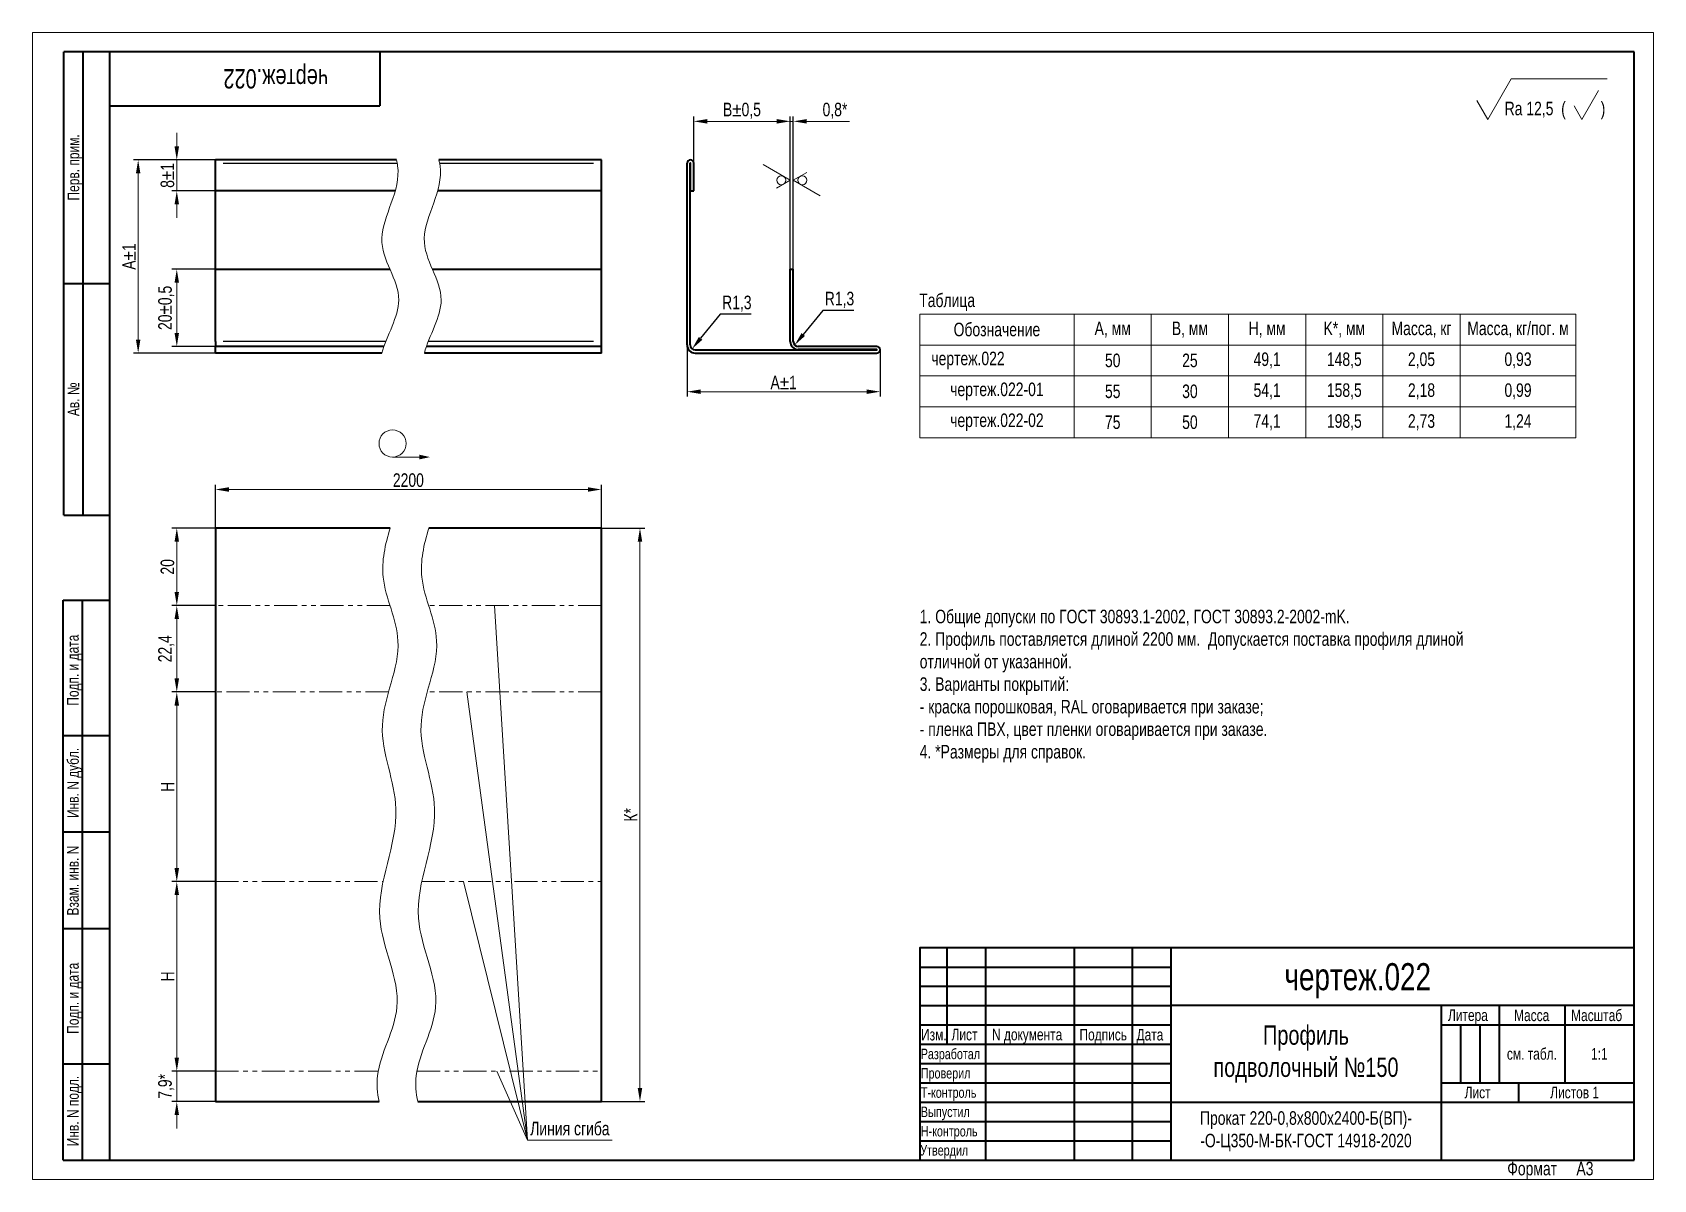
# Model space of a CAD drawing. Header units: millimetres. Extents: x 5339 to 5759, y 2708 to 3005.
import ezdxf

# ---------------------------------------------------------------- set-up
doc = ezdxf.new("R2010")
doc.units = ezdxf.units.MM
doc.linetypes.add('LT_07', pattern=[20, 10, -2, 2, -2, 2, -2])
for name, color, linetype, lineweight in [('Layer_02', 5, 'Continuous', 13), ('Layer_03', 1, 'Continuous', 15), ('Layer_05', 5, 'Continuous', 13), ('Layer_06', 7, 'Continuous', 35), ('Layer_07', 6, 'Continuous', 13), ('Layer_08', 7, 'Continuous', 40)]:
    doc.layers.add(name, color=color, linetype=linetype, lineweight=lineweight)
doc.styles.add('Style_02', font='ARIALNI_0.TTF', dxfattribs={"width": 0.9, "height": 3.5})
doc.dimstyles.new('DimStyle_03', dxfattribs={"dimtxt": 3.5, "dimasz": 2.5, "dimexe": 1.25, "dimexo": 0.625, "dimtad": 1, "dimtxsty": 'Style_02', "dimcen": 2.5, "dimazin": 3, "dimtfac": 1, "dimtmove": 0, "dimatfit": 3})
doc.dimstyles.new('DimStyle_04', dxfattribs={"dimtxt": 3.5, "dimasz": 2.5, "dimexe": 1.25, "dimexo": 0, "dimtad": 1, "dimlfac": 2, "dimtxsty": 'Style_02', "dimcen": 2.5, "dimazin": 3, "dimtfac": 1, "dimtmove": 0, "dimatfit": 3})

# ---------------------------------------------------------------- blocks, each defined once
blk = doc.blocks.new('*D51')
at = {"layer": 'Layer_03', "color": 0, "lineweight": -2, "ltscale": 0.04, "transparency": 16777216}
for p, q in [((5386.86, 2876.71), (5386.86, 2887.96)), ((5486.86, 2876.71), (5486.86, 2887.96))]:
    blk.add_line(p, q, dxfattribs=at)
at = {"layer": 'Layer_03', "color": 0, "ltscale": 0.04, "transparency": 16777216}
blk.add_line((5390.36, 2886.71), (5483.36, 2886.71), dxfattribs=at)
for points in [[(5390.36, 2887.29), (5390.36, 2886.12), (5386.86, 2886.71)], [(5483.36, 2887.29), (5483.36, 2886.12), (5486.86, 2886.71)]]:
    blk.add_solid(points, dxfattribs=at)
at = {"layer": 'Layer_03', "color": 0, "ltscale": 0.04, "transparency": 16777216, "insert": (5436.86, 2889.12), "char_height": 3.5, "attachment_point": 5, "style": 'Style_02'}
blk.add_mtext('2200', dxfattribs=at)
blk = doc.blocks.new('*D52')
at = {"layer": 'Layer_03', "color": 0, "lineweight": -2, "ltscale": 0.04, "transparency": 16777216}
for p, q in [((5486.86, 2876.71), (5498.11, 2876.71)), ((5486.86, 2728.24), (5498.11, 2728.24))]:
    blk.add_line(p, q, dxfattribs=at)
at = {"layer": 'Layer_03', "color": 0, "ltscale": 0.04, "transparency": 16777216}
blk.add_line((5496.86, 2873.21), (5496.86, 2731.74), dxfattribs=at)
for points in [[(5496.28, 2873.21), (5497.44, 2873.21), (5496.86, 2876.71)], [(5496.28, 2731.74), (5497.44, 2731.74), (5496.86, 2728.24)]]:
    blk.add_solid(points, dxfattribs=at)
at = {"layer": 'Layer_03', "color": 0, "ltscale": 0.04, "transparency": 16777216, "insert": (5494.47, 2802.47), "char_height": 3.5, "attachment_point": 5, "rotation": 90, "style": 'Style_02'}
blk.add_mtext('К*', dxfattribs=at)
blk = doc.blocks.new('*D53')
at = {"layer": 'Layer_03', "color": 0, "lineweight": -2, "ltscale": 0.04, "transparency": 16777216}
for p, q in [((5386.86, 2876.71), (5375.61, 2876.71)), ((5386.86, 2856.67), (5375.61, 2856.67))]:
    blk.add_line(p, q, dxfattribs=at)
at = {"layer": 'Layer_03', "color": 0, "ltscale": 0.04, "transparency": 16777216}
blk.add_line((5376.86, 2873.21), (5376.86, 2860.17), dxfattribs=at)
for points in [[(5376.28, 2873.21), (5377.44, 2873.21), (5376.86, 2876.71)], [(5376.28, 2860.17), (5377.44, 2860.17), (5376.86, 2856.67)]]:
    blk.add_solid(points, dxfattribs=at)
at = {"layer": 'Layer_03', "color": 0, "ltscale": 0.04, "transparency": 16777216, "insert": (5374.45, 2866.69), "char_height": 3.5, "attachment_point": 5, "rotation": 90, "style": 'Style_02'}
blk.add_mtext('20', dxfattribs=at)
blk = doc.blocks.new('*D54')
at = {"layer": 'Layer_03', "color": 0, "lineweight": -2, "ltscale": 0.04, "transparency": 16777216}
for p, q in [((5386.86, 2856.67), (5375.61, 2856.67)), ((5386.86, 2834.28), (5375.61, 2834.28))]:
    blk.add_line(p, q, dxfattribs=at)
at = {"layer": 'Layer_03', "color": 0, "ltscale": 0.04, "transparency": 16777216}
blk.add_line((5376.86, 2853.17), (5376.86, 2837.78), dxfattribs=at)
for points in [[(5376.28, 2853.17), (5377.44, 2853.17), (5376.86, 2856.67)], [(5376.28, 2837.78), (5377.44, 2837.78), (5376.86, 2834.28)]]:
    blk.add_solid(points, dxfattribs=at)
at = {"layer": 'Layer_03', "color": 0, "ltscale": 0.04, "transparency": 16777216, "insert": (5374.13, 2845.48), "char_height": 3.5, "attachment_point": 5, "rotation": 90, "style": 'Style_02'}
blk.add_mtext('22,4', dxfattribs=at)
blk = doc.blocks.new('*D55')
at = {"layer": 'Layer_03', "color": 0, "lineweight": -2, "ltscale": 0.04, "transparency": 16777216}
for p, q in [((5386.86, 2834.28), (5375.61, 2834.28)), ((5386.86, 2785.19), (5375.61, 2785.19))]:
    blk.add_line(p, q, dxfattribs=at)
at = {"layer": 'Layer_03', "color": 0, "ltscale": 0.04, "transparency": 16777216}
blk.add_line((5376.86, 2830.78), (5376.86, 2788.69), dxfattribs=at)
for points in [[(5376.28, 2830.78), (5377.44, 2830.78), (5376.86, 2834.28)], [(5376.28, 2788.69), (5377.44, 2788.69), (5376.86, 2785.19)]]:
    blk.add_solid(points, dxfattribs=at)
at = {"layer": 'Layer_03', "color": 0, "ltscale": 0.04, "transparency": 16777216, "insert": (5374.49, 2809.73), "char_height": 3.5, "attachment_point": 5, "rotation": 90, "style": 'Style_02'}
blk.add_mtext('Н', dxfattribs=at)
blk = doc.blocks.new('*D56')
at = {"layer": 'Layer_03', "color": 0, "lineweight": -2, "ltscale": 0.04, "transparency": 16777216}
for p, q in [((5386.86, 2785.19), (5375.61, 2785.19)), ((5386.86, 2736.1), (5375.61, 2736.1))]:
    blk.add_line(p, q, dxfattribs=at)
at = {"layer": 'Layer_03', "color": 0, "ltscale": 0.04, "transparency": 16777216}
blk.add_line((5376.86, 2781.69), (5376.86, 2739.6), dxfattribs=at)
for points in [[(5376.28, 2781.69), (5377.44, 2781.69), (5376.86, 2785.19)], [(5376.28, 2739.6), (5377.44, 2739.6), (5376.86, 2736.1)]]:
    blk.add_solid(points, dxfattribs=at)
at = {"layer": 'Layer_03', "color": 0, "ltscale": 0.04, "transparency": 16777216, "insert": (5374.49, 2760.64), "char_height": 3.5, "attachment_point": 5, "rotation": 90, "style": 'Style_02'}
blk.add_mtext('Н', dxfattribs=at)
blk = doc.blocks.new('*D57')
at = {"layer": 'Defpoints', "color": 0, "ltscale": 0.04, "transparency": 16777216}
for p in [(5386.86, 2736.1), (5376.86, 2728.24), (5386.86, 2728.24)]:
    blk.add_point(p, dxfattribs=at)
at = {"layer": 'Layer_03', "color": 0, "ltscale": 0.04, "transparency": 16777216}
for p, q in [((5376.86, 2739.6), (5376.86, 2743.1)), ((5376.86, 2736.1), (5376.86, 2728.24)), ((5376.86, 2724.74), (5376.86, 2721.24))]:
    blk.add_line(p, q, dxfattribs=at)
at = {"layer": 'Layer_03', "color": 0, "lineweight": -2, "ltscale": 0.04, "transparency": 16777216}
for p, q in [((5386.86, 2736.1), (5375.61, 2736.1)), ((5386.86, 2728.24), (5375.61, 2728.24))]:
    blk.add_line(p, q, dxfattribs=at)
at = {"layer": 'Layer_03', "color": 0, "ltscale": 0.04, "transparency": 16777216}
for points in [[(5376.28, 2739.6), (5377.44, 2739.6), (5376.86, 2736.1)], [(5376.28, 2724.74), (5377.44, 2724.74), (5376.86, 2728.24)]]:
    blk.add_solid(points, dxfattribs=at)
at = {"layer": 'Layer_03', "color": 0, "ltscale": 0.04, "transparency": 16777216, "insert": (5374.13, 2732.17), "char_height": 3.5, "attachment_point": 5, "rotation": 90, "style": 'Style_02'}
blk.add_mtext('7,9*', dxfattribs=at)
blk = doc.blocks.new('*D58')
at = {"layer": 'Layer_03', "color": 0, "lineweight": -2, "ltscale": 0.04, "transparency": 16777216}
for p, q in [((5386.86, 2972.03), (5365.61, 2972.03)), ((5386.86, 2922.03), (5365.61, 2922.03))]:
    blk.add_line(p, q, dxfattribs=at)
at = {"layer": 'Layer_03', "color": 0, "ltscale": 0.04, "transparency": 16777216}
blk.add_line((5366.86, 2968.53), (5366.86, 2925.53), dxfattribs=at)
for points in [[(5366.28, 2968.53), (5367.44, 2968.53), (5366.86, 2972.03)], [(5366.28, 2925.53), (5367.44, 2925.53), (5366.86, 2922.03)]]:
    blk.add_solid(points, dxfattribs=at)
at = {"layer": 'Layer_03', "color": 0, "ltscale": 0.04, "transparency": 16777216, "insert": (5364.48, 2947.03), "char_height": 3.5, "attachment_point": 5, "rotation": 90, "style": 'Style_02'}
blk.add_mtext('А%%P1', dxfattribs=at)
blk = doc.blocks.new('*D59')
at = {"layer": 'Layer_03', "color": 0, "lineweight": -2, "ltscale": 0.04, "transparency": 16777216}
for p, q in [((5509.08, 2926.65), (5509.08, 2910.78)), ((5559.08, 2922.88), (5559.08, 2910.78))]:
    blk.add_line(p, q, dxfattribs=at)
at = {"layer": 'Layer_03', "color": 0, "ltscale": 0.04, "transparency": 16777216}
blk.add_line((5512.58, 2912.03), (5555.58, 2912.03), dxfattribs=at)
for points in [[(5512.58, 2912.62), (5512.58, 2911.45), (5509.08, 2912.03)], [(5555.58, 2912.62), (5555.58, 2911.45), (5559.08, 2912.03)]]:
    blk.add_solid(points, dxfattribs=at)
at = {"layer": 'Layer_03', "color": 0, "ltscale": 0.04, "transparency": 16777216, "insert": (5534.08, 2914.42), "char_height": 3.5, "attachment_point": 5, "style": 'Style_02'}
blk.add_mtext('А%%P1', dxfattribs=at)
blk = doc.blocks.new('*D60')
at = {"layer": 'Layer_03', "color": 0, "lineweight": -2, "ltscale": 0.04, "transparency": 16777216}
for p, q in [((5510.78, 2967.61), (5510.78, 2983.28)), ((5535.78, 2941.84), (5535.78, 2983.28))]:
    blk.add_line(p, q, dxfattribs=at)
at = {"layer": 'Layer_03', "color": 0, "ltscale": 0.04, "transparency": 16777216}
blk.add_line((5514.28, 2982.03), (5532.28, 2982.03), dxfattribs=at)
for points in [[(5514.28, 2982.62), (5514.28, 2981.45), (5510.78, 2982.03)], [(5532.28, 2982.62), (5532.28, 2981.45), (5535.78, 2982.03)]]:
    blk.add_solid(points, dxfattribs=at)
at = {"layer": 'Layer_03', "color": 0, "ltscale": 0.04, "transparency": 16777216, "insert": (5523.28, 2984.77), "char_height": 3.5, "attachment_point": 5, "style": 'Style_02'}
blk.add_mtext('В%%P0,5', dxfattribs=at)
blk = doc.blocks.new('*D61')
at = {"layer": 'Layer_03', "color": 0, "ltscale": 0.04, "transparency": 16777216}
for p, q in [((5532.28, 2982.03), (5528.78, 2982.03)), ((5535.78, 2982.03), (5536.58, 2982.03)), ((5540.08, 2982.03), (5551.17, 2982.03))]:
    blk.add_line(p, q, dxfattribs=at)
at = {"layer": 'Layer_03', "color": 0, "lineweight": -2, "ltscale": 0.04, "transparency": 16777216}
for p, q in [((5535.78, 2943.73), (5535.78, 2983.28)), ((5536.58, 2943.73), (5536.58, 2983.28))]:
    blk.add_line(p, q, dxfattribs=at)
at = {"layer": 'Layer_03', "color": 0, "ltscale": 0.04, "transparency": 16777216}
for points in [[(5532.28, 2982.62), (5532.28, 2981.45), (5535.78, 2982.03)], [(5540.08, 2982.62), (5540.08, 2981.45), (5536.58, 2982.03)]]:
    blk.add_solid(points, dxfattribs=at)
at = {"layer": 'Layer_03', "color": 0, "ltscale": 0.04, "transparency": 16777216, "insert": (5547.38, 2984.77), "char_height": 3.5, "attachment_point": 5, "style": 'Style_02'}
blk.add_mtext('0,8*', dxfattribs=at)
blk = doc.blocks.new('*D62')
at = {"layer": 'Layer_03', "color": 0, "ltscale": 0.04, "transparency": 16777216}
for p, q in [((5376.86, 2975.53), (5376.86, 2979.03)), ((5376.86, 2964.03), (5376.86, 2972.03)), ((5376.86, 2960.53), (5376.86, 2957.03))]:
    blk.add_line(p, q, dxfattribs=at)
at = {"layer": 'Layer_03', "color": 0, "lineweight": -2, "ltscale": 0.04, "transparency": 16777216}
for p, q in [((5386.86, 2972.03), (5375.61, 2972.03)), ((5386.86, 2964.03), (5375.61, 2964.03))]:
    blk.add_line(p, q, dxfattribs=at)
at = {"layer": 'Layer_03', "color": 0, "ltscale": 0.04, "transparency": 16777216}
for points in [[(5376.28, 2975.53), (5377.44, 2975.53), (5376.86, 2972.03)], [(5376.28, 2960.53), (5377.44, 2960.53), (5376.86, 2964.03)]]:
    blk.add_solid(points, dxfattribs=at)
at = {"layer": 'Layer_03', "color": 0, "ltscale": 0.04, "transparency": 16777216, "insert": (5374.45, 2968.03), "char_height": 3.5, "attachment_point": 5, "rotation": 90, "style": 'Style_02'}
blk.add_mtext('8%%P1', dxfattribs=at)
blk = doc.blocks.new('*D63')
at = {"layer": 'Layer_03', "color": 0, "lineweight": -2, "ltscale": 0.04, "transparency": 16777216}
for p, q in [((5386.86, 2943.73), (5375.61, 2943.73)), ((5386.86, 2923.73), (5375.61, 2923.73))]:
    blk.add_line(p, q, dxfattribs=at)
at = {"layer": 'Layer_03', "color": 0, "ltscale": 0.04, "transparency": 16777216}
blk.add_line((5376.86, 2940.23), (5376.86, 2927.23), dxfattribs=at)
for points in [[(5376.28, 2940.23), (5377.44, 2940.23), (5376.86, 2943.73)], [(5376.28, 2927.23), (5377.44, 2927.23), (5376.86, 2923.73)]]:
    blk.add_solid(points, dxfattribs=at)
at = {"layer": 'Layer_03', "color": 0, "ltscale": 0.04, "transparency": 16777216, "insert": (5374.13, 2933.73), "char_height": 3.5, "attachment_point": 5, "rotation": 90, "style": 'Style_02'}
blk.add_mtext('20%%P0,5', dxfattribs=at)
blk = doc.blocks.new('*D66')
at = {"layer": 'Layer_03', "color": 0, "lineweight": -2, "ltscale": 0.04, "transparency": 16777216}
for p, q in [((5517.6, 2932.09), (5512.56, 2925.85)), ((5525.68, 2932.09), (5517.6, 2932.09))]:
    blk.add_line(p, q, dxfattribs=at)
at = {"layer": 'Layer_03', "color": 0, "ltscale": 0.04, "transparency": 16777216}
blk.add_solid([(5512.11, 2926.21), (5513.02, 2925.48), (5510.36, 2923.12)], dxfattribs=at)
at = {"layer": 'Layer_03', "color": 0, "ltscale": 0.04, "transparency": 16777216, "insert": (5521.95, 2934.82), "char_height": 3.5, "attachment_point": 5, "style": 'Style_02'}
blk.add_mtext('R1,3', dxfattribs=at)
blk = doc.blocks.new('*D67')
at = {"layer": 'Layer_03', "color": 0, "lineweight": -2, "ltscale": 0.04, "transparency": 16777216}
for p, q in [((5544.2, 2933.08), (5539.16, 2926.84)), ((5552.27, 2933.08), (5544.2, 2933.08))]:
    blk.add_line(p, q, dxfattribs=at)
at = {"layer": 'Layer_03', "color": 0, "ltscale": 0.04, "transparency": 16777216}
blk.add_solid([(5538.71, 2927.21), (5539.61, 2926.47), (5536.96, 2924.12)], dxfattribs=at)
at = {"layer": 'Layer_03', "color": 0, "ltscale": 0.04, "transparency": 16777216, "insert": (5548.55, 2935.82), "char_height": 3.5, "attachment_point": 5, "style": 'Style_02'}
blk.add_mtext('R1,3', dxfattribs=at)

msp = doc.modelspace()

# ---------------------------------------------------------------- linework, layer by layer
at = {"layer": 'Layer_05', "linetype": 'LT_07', "ltscale": 0.6}
for p, q in [((5432.08, 2856.672), (5386.861, 2856.672)), ((5486.861, 2856.672), (5442.098, 2856.672)), ((5431.732, 2834.28), (5386.861, 2834.28)), ((5486.861, 2834.28), (5441.749, 2834.28)), ((5386.861, 2785.188), (5430.31, 2785.188)), ((5440.327, 2785.188), (5486.861, 2785.188)), ((5386.861, 2736.096), (5429.052, 2736.096)), ((5439.07, 2736.096), (5486.861, 2736.096))]:
    msp.add_line(p, q, dxfattribs=at)
at = {"layer": 'Layer_06', "lineweight": 13, "ltscale": 0.303109}
msp.add_line((5716.529, 2982.546), (5722.591, 2993.046), dxfattribs=at)
at = {"layer": 'Layer_06', "lineweight": 13}
msp.add_line((5722.591, 2993.046), (5747.46, 2993.046), dxfattribs=at)
at = {"layer": 'Layer_06', "lineweight": 13, "ltscale": 0.141451}
msp.add_line((5716.529, 2982.546), (5713.7, 2987.446), dxfattribs=at)
at = {"layer": 'Layer_06', "lineweight": 13, "ltscale": 0.216506}
msp.add_line((5740.894, 2982.546), (5745.224, 2990.046), dxfattribs=at)
at = {"layer": 'Layer_06', "lineweight": 13, "ltscale": 0.101036}
msp.add_line((5740.894, 2982.546), (5738.873, 2986.046), dxfattribs=at)
at = {"layer": 'Layer_06', "linetype": 'Continuous'}
for p, q in [((5386.861, 2971.185), (5386.861, 2972.035)), ((5433.743, 2972.035), (5386.861, 2972.035)), ((5386.861, 2964.035), (5386.861, 2971.185)), ((5486.861, 2972.035), (5444.738, 2972.035)), ((5486.861, 2922.035), (5486.861, 2972.035)), ((5509.081, 2924.135), (5509.081, 2971.185)), ((5509.881, 2924.135), (5509.881, 2971.185)), ((5509.981, 2964.035), (5509.981, 2971.185)), ((5510.781, 2964.035), (5510.781, 2971.185)), ((5386.861, 2943.735), (5386.861, 2964.035)), ((5433.447, 2964.035), (5386.861, 2964.035)), ((5486.861, 2964.035), (5444.442, 2964.035)), ((5509.981, 2964.035), (5510.781, 2964.035)), ((5386.861, 2943.735), (5432.088, 2943.735)), ((5386.861, 2925.035), (5386.861, 2943.735)), ((5443.083, 2943.735), (5486.861, 2943.735)), ((5535.781, 2925.035), (5535.781, 2943.735)), ((5535.781, 2943.735), (5536.581, 2943.735)), ((5536.581, 2925.035), (5536.581, 2943.735)), ((5386.861, 2925.035), (5386.861, 2923.735)), ((5386.861, 2922.035), (5386.861, 2923.735)), ((5430.538, 2923.735), (5386.861, 2923.735)), ((5486.861, 2923.735), (5441.533, 2923.735)), ((5558.231, 2923.735), (5537.881, 2923.735)), ((5430.008, 2922.035), (5386.861, 2922.035)), ((5486.861, 2922.035), (5441.003, 2922.035)), ((5511.181, 2922.835), (5558.231, 2922.835)), ((5511.181, 2922.035), (5558.231, 2922.035)), ((5558.231, 2922.935), (5537.881, 2922.935)), ((5386.861, 2876.707), (5386.861, 2728.239)), ((5432.149, 2876.707), (5386.861, 2876.707)), ((5486.861, 2876.707), (5442.167, 2876.707)), ((5486.861, 2728.239), (5486.861, 2876.707)), ((5386.861, 2728.239), (5429.29, 2728.239)), ((5439.308, 2728.239), (5486.861, 2728.239))]:
    msp.add_line(p, q, dxfattribs=at)
at = {"layer": 'Layer_06', "linetype": 'Continuous', "lineweight": 25}
for p, q in [((5388.861, 2971.185), (5433.947, 2971.185)), ((5444.942, 2971.185), (5484.861, 2971.185)), ((5431.021, 2925.035), (5388.861, 2925.035)), ((5484.861, 2925.035), (5442.016, 2925.035))]:
    msp.add_line(p, q, dxfattribs=at)
at = {"layer": 'Layer_06', "linetype": 'Continuous'}
for centre, radius, start, end in [((5509.931, 2971.185), 0.85, 0, 180), ((5509.931, 2971.185), 0.05, 0, 180), ((5511.181, 2924.135), 2.1, 180, 270), ((5511.181, 2924.135), 1.3, 180, 270), ((5537.881, 2925.035), 2.1, 180, 270), ((5537.881, 2925.035), 1.3, 180, 270), ((5558.231, 2922.885), 0.85, 270, 90), ((5558.231, 2922.885), 0.05, 270, 90)]:
    msp.add_arc(centre, radius, start, end, dxfattribs=at)
at = {"layer": 'Layer_07'}
for p, q in [((5339.46, 3005.046), (5339.46, 2708.046)), ((5759.46, 3005.046), (5339.46, 3005.046)), ((5759.46, 2708.046), (5759.46, 3005.046)), ((5535.781, 2966.776), (5528.818, 2970.837)), ((5535.781, 2966.776), (5532.263, 2964.767)), ((5536.581, 2966.776), (5540.081, 2968.817)), ((5536.581, 2966.776), (5543.581, 2962.778)), ((5569.337, 2900.113), (5569.337, 2932.113)), ((5569.337, 2932.113), (5739.337, 2932.113)), ((5609.337, 2900.113), (5609.337, 2932.113)), ((5629.337, 2932.113), (5629.337, 2900.113)), ((5649.337, 2900.113), (5649.337, 2932.113)), ((5669.337, 2900.113), (5669.337, 2932.113)), ((5689.337, 2900.113), (5689.337, 2932.113)), ((5709.337, 2900.113), (5709.337, 2932.113)), ((5739.337, 2900.113), (5739.337, 2932.113)), ((5569.337, 2924.113), (5739.337, 2924.113)), ((5569.337, 2916.113), (5739.337, 2916.113)), ((5569.337, 2908.113), (5739.337, 2908.113)), ((5569.337, 2900.113), (5739.337, 2900.113)), ((5432.756, 2895.118), (5439.66, 2895.111)), ((5459.148, 2856.672), (5467.696, 2718.239)), ((5451.993, 2834.28), (5467.696, 2718.239)), ((5451.102, 2785.188), (5467.696, 2718.239)), ((5459.807, 2736.096), (5467.696, 2718.239)), ((5467.696, 2718.239), (5489.657, 2718.239)), ((5339.46, 2708.046), (5759.46, 2708.046))]:
    msp.add_line(p, q, dxfattribs=at)
for centre, radius in [((5533.448, 2966.787), 1.166), ((5538.915, 2966.787), 1.166), ((5432.756, 2898.623), 3.505)]:
    msp.add_circle(centre, radius, dxfattribs=at)
for points, knots in [([(5433.743, 2972.035), (5433.879, 2971.533), (5435.395, 2964.629), (5425.253, 2950.884), (5438.127, 2937.215), (5431.229, 2926.592), (5430.008, 2922.035)], [0.9217237, 0.9217237, 0.9217237, 0.9217237, 1, 2, 3, 3.8144061, 3.8144061, 3.8144061, 3.8144061]), ([(5444.738, 2972.035), (5444.874, 2971.533), (5446.39, 2964.629), (5436.248, 2950.884), (5449.122, 2937.215), (5442.224, 2926.592), (5441.003, 2922.035)], [0.9217237, 0.9217237, 0.9217237, 0.9217237, 1, 2, 3, 3.8144061, 3.8144061, 3.8144061, 3.8144061]), ([(5432.149, 2876.707), (5430.833, 2872.45), (5428.664, 2862.681), (5437.749, 2845.855), (5426.262, 2825.772), (5438, 2801.843), (5424.451, 2777.387), (5438.177, 2754.224), (5428.129, 2738.502), (5428.783, 2730.461), (5429.29, 2728.239)], [4.7235042, 4.7235042, 4.7235042, 4.7235042, 17.7010774, 34.5487925, 56.8438061, 78.7419144, 107.3584186, 130.8553134, 149.2788386, 156.3488643, 156.3488643, 156.3488643, 156.3488643]), ([(5442.167, 2876.707), (5440.851, 2872.45), (5438.681, 2862.681), (5447.766, 2845.855), (5436.28, 2825.772), (5448.017, 2801.843), (5434.469, 2777.387), (5448.194, 2754.224), (5438.147, 2738.502), (5438.801, 2730.461), (5439.308, 2728.239)], [4.7235042, 4.7235042, 4.7235042, 4.7235042, 17.7010774, 34.5487925, 56.8438061, 78.7419144, 107.3584186, 130.8553134, 149.2788386, 156.3488643, 156.3488643, 156.3488643, 156.3488643])]:
    msp.add_open_spline(points, degree=3, knots=knots, dxfattribs=at)
msp.add_solid([(5439.66, 2894.495), (5442.481, 2895.107), (5439.66, 2895.726)], dxfattribs=at)
at = {"layer": 'Layer_08', "linetype": 'Continuous'}
for p, q in [((5754.46, 3000.046), (5347.584, 3000.046)), ((5347.584, 2880.046), (5347.584, 3000.046)), ((5352.584, 2880.046), (5352.584, 3000.046)), ((5359.46, 3000.046), (5359.46, 2713.046)), ((5429.46, 3000.046), (5429.46, 2986.046)), ((5754.46, 2713.046), (5754.46, 3000.046)), ((5359.46, 2986.046), (5429.46, 2986.046)), ((5347.584, 2940.046), (5359.46, 2940.046)), ((5347.584, 2880.046), (5359.46, 2880.046)), ((5347.46, 2713.046), (5347.46, 2858.046)), ((5347.46, 2858.046), (5359.46, 2858.046)), ((5352.46, 2713.046), (5352.46, 2858.046)), ((5347.46, 2823.046), (5359.46, 2823.046)), ((5347.46, 2798.046), (5359.46, 2798.046)), ((5347.46, 2773.046), (5359.46, 2773.046)), ((5569.337, 2763.079), (5634.38, 2763.079)), ((5569.337, 2758.076), (5634.38, 2758.076)), ((5569.337, 2753.073), (5634.38, 2753.073)), ((5709.43, 2748.07), (5709.43, 2733.06)), ((5714.434, 2748.07), (5714.434, 2733.06)), ((5347.46, 2738.046), (5359.46, 2738.046)), ((5569.337, 2738.063), (5634.38, 2738.063)), ((5569.337, 2733.059), (5634.38, 2733.059)), ((5569.337, 2728.056), (5634.38, 2728.056)), ((5569.337, 2723.053), (5634.38, 2723.053)), ((5569.337, 2718.049), (5634.38, 2718.049)), ((5347.46, 2713.046), (5359.46, 2713.046)), ((5359.46, 2713.046), (5754.46, 2713.046))]:
    msp.add_line(p, q, dxfattribs=at)
for points in [[(5754.46, 2768.083), (5569.337, 2768.083), (5569.337, 2713.046)], [(5576.342, 2768.083), (5576.342, 2743.066)], [(5586.348, 2768.083), (5586.348, 2713.046)], [(5609.364, 2768.083), (5609.364, 2713.046)], [(5624.374, 2768.083), (5624.374, 2713.046)], [(5634.38, 2768.083), (5634.38, 2713.046)], [(5754.46, 2753.073), (5634.38, 2753.073)], [(5704.427, 2753.073), (5704.427, 2713.046)], [(5719.437, 2753.073), (5719.437, 2733.06)], [(5736.448, 2753.073), (5736.448, 2733.06)], [(5736.448, 2753.073), (5736.448, 2733.06)], [(5569.337, 2748.07), (5634.38, 2748.07)], [(5704.427, 2748.07), (5754.46, 2748.07)], [(5569.337, 2743.066), (5634.38, 2743.066)], [(5704.427, 2733.06), (5754.46, 2733.06)], [(5724.44, 2733.06), (5724.44, 2728.056)], [(5634.38, 2728.056), (5754.46, 2728.056)]]:
    msp.add_lwpolyline(points, dxfattribs=at)

# ---------------------------------------------------------------- texts
at = {"layer": 'Layer_02', "linetype": 'Continuous', "style": 'Style_02', "width": 0.9}
msp.add_text('чертеж.022', height=5, rotation=180, dxfattribs=at).set_placement((5416.077, 2995.547))
for s, height, p in [('Rа 12,5  (         )', 3.5, (5720.882, 2983.606)), ('чертеж.022', 7, (5663.828, 2757.074)), ('Изм.', 3, (5569.688, 2744.07)), ('Лист', 3, (5577.569, 2744.081)), ('N документа', 3, (5588.066, 2744.088)), ('Подпись', 3, (5610.717, 2744.065)), ('Дата', 3, (5625.509, 2744.059)), ('Разработал', 2.7, (5569.602, 2739.224)), ('1:1', 3, (5743.27, 2739.076)), ('Проверил', 2.7, (5569.615, 2734.22)), ('Т-контроль', 2.7, (5569.647, 2729.222)), ('Выпустил', 2.7, (5569.623, 2724.229)), ('Н-контроль', 2.7, (5569.647, 2719.216)), ('Утвердил', 2.7, (5569.475, 2714.269))]:
    msp.add_text(s, height=height, dxfattribs=at).set_placement(p)
at = {"layer": 'Layer_02', "linetype": 'Continuous', "lineweight": 25, "style": 'Style_02', "width": 0.9}
for s, p in [('Перв. прим.', (5351.583, 2961.522)), ('Ав. №', (5351.584, 2905.709)), ('Подп. и дата', (5351.456, 2830.725)), ('Инв. N дубл.', (5351.463, 2801.666)), ('Взам. инв. N', (5351.454, 2776.405)), ('Подп. и дата', (5351.46, 2745.781)), ('Инв. N подл.', (5351.458, 2716.672))]:
    msp.add_text(s, height=3, rotation=90, dxfattribs=at).set_placement(p)
for s, p in [('Литера', (5706.197, 2749.102)), ('Масса', (5723.325, 2749.072)), ('Масштаб', (5738.093, 2749.074)), ('Лист ', (5710.514, 2729.088)), ('Листов 1', (5732.674, 2729.083))]:
    msp.add_text(s, height=3, dxfattribs=at).set_placement(p)
at = {"layer": 'Layer_02', "ltscale": 0.04, "style": 'Style_02', "width": 0.9}
msp.add_text('Линия сгиба', height=3.5, dxfattribs=at).set_placement((5468.421, 2719.503))
at = {"layer": 'Layer_02', "char_height": 3.5, "style": 'Style_02'}
for s, insert, width, attachment_point in [('Таблица', (5576.452, 2935.191), 40, 5), ('Обозначение', (5589.337, 2928.113), 40, 5), ('А, мм', (5619.337, 2928.113), 20, 5), ('В, мм', (5639.337, 2928.113), 20, 5), ('Н, мм', (5659.337, 2928.113), 20, 5), ('K*, мм', (5679.337, 2928.113), 20, 5), ('Масса, кг', (5699.337, 2928.113), 20, 5), ('Масса, кг/пог. м', (5724.337, 2928.113), 30, 5), ('   чертеж.022', (5569.337, 2920.113), 40, 4), ('50', (5619.337, 2920.113), 20, 5), ('25', (5639.337, 2920.113), 20, 5), ('49,1', (5659.337, 2920.113), 20, 5), ('148,5', (5679.337, 2920.113), 20, 5), ('2,05', (5699.337, 2920.113), 20, 5), ('0,93', (5724.337, 2920.113), 30, 5), ('чертеж.022-01', (5589.337, 2912.113), 40, 5), ('55', (5619.337, 2912.113), 20, 5), ('30', (5639.337, 2912.113), 20, 5), ('54,1', (5659.337, 2912.113), 20, 5), ('158,5', (5679.337, 2912.113), 20, 5), ('2,18', (5699.337, 2912.113), 20, 5), ('0,99', (5724.337, 2912.113), 30, 5), ('чертеж.022-02', (5589.337, 2904.113), 40, 5), ('2,73', (5699.337, 2904.113), 20, 5), ('1,24', (5724.337, 2904.113), 30, 5)]:
    msp.add_mtext(s, dxfattribs=dict(at, insert=insert, width=width, attachment_point=attachment_point))
at = {"layer": 'Layer_02', "color": 3, "char_height": 3.5, "width": 20, "attachment_point": 5, "style": 'Style_02'}
for s, insert in [('{\\C256;75}', (5619.337, 2904.113)), ('{\\C256;50}', (5639.337, 2904.113)), ('{\\C256;74,1}', (5659.337, 2904.113)), ('{\\C256;198,5}', (5679.337, 2904.113))]:
    msp.add_mtext(s, dxfattribs=dict(at, insert=insert))
at = {"layer": 'Layer_02', "insert": (5569.337, 2855.577), "char_height": 3.5, "attachment_point": 1, "style": 'Style_02'}
msp.add_mtext_dynamic_manual_height_columns('1. Общие допуски по ГОСТ 30893.1-2002, ГОСТ 30893.2-2002-mK.\\P\\pxb0.25;2. Профиль поставляется длиной 2200 мм.  Допускается поставка профиля длиной отличной от указанной.\\P\\pql;3. Варианты покрытий: \\P\\pq*;- краска порошковая, RAL оговаривается при заказе;\\P- пленка ПВХ, цвет пленки оговаривается при заказе.\\P\\pql;4. *Размеры для справок.', width=149.61439, gutter_width=70, heights=[66.329], dxfattribs=at)
at = {"layer": 'Layer_02', "linetype": 'Continuous', "attachment_point": 5, "style": 'Style_02'}
for s, insert, char_height, width in [('\\pxqc,t45,48;Профиль \\P\\pq*,tz;подволочный №150', (5669.404, 2740.564), 5, 70.04667), ('см. табл.', (5727.943, 2740.564), 3, 17.01133), ('Прокат 220-0,8х800х2400-Б(ВП)-\\P-О-Ц350-М-БК-ГОСТ 14918-2020', (5669.404, 2720.551), 3.5, 70.04667)]:
    msp.add_mtext(s, dxfattribs=dict(at, insert=insert, char_height=char_height, width=width))
at = {"layer": 'Layer_02', "linetype": 'Continuous', "lineweight": 25, "insert": (5721.558, 2712.639), "char_height": 3.5, "width": 32.95146, "attachment_point": 1, "style": 'Style_02'}
msp.add_mtext('Формат     А3', dxfattribs=at)

# ---------------------------------------------------------------- dimensions: what is measured, and where the dimension line sits
at = {"layer": 'Layer_03', "ltscale": 0.04}
for base, p1, p2, text, picture, middle in [((5535.781, 2982.035), (5510.781, 2967.61), (5535.781, 2941.839), 'В%%P0,5', '*D60', (5523.281, 2984.77)), ((5536.581, 2982.035), (5535.781, 2943.735), (5536.581, 2943.735), '<>*', '*D61', (5547.375, 2984.77)), ((5559.081, 2912.035), (5509.081, 2926.648), (5559.081, 2922.885), 'А%%P1', '*D59', (5534.081, 2914.417)), ((5486.861, 2886.707), (5386.861, 2876.707), (5486.861, 2876.707), '2200', '*D51', (5436.861, 2889.119))]:
    dim = msp.add_linear_dim(base=base, p1=p1, p2=p2, text=text, dimstyle='DimStyle_04', override={"dimasz": 3.5, "dimdec": 1, "dimlfac": 1, "dimlwd": -1}, dxfattribs=at)
    dim.commit()
    dim.dimension.update_dxf_attribs({"geometry": picture, "text_midpoint": middle})
for base, p1, p2, text, picture, middle in [((5376.861, 2972.035), (5386.861, 2964.035), (5386.861, 2972.035), '<>%%P1', '*D62', (5374.449, 2968.035)), ((5366.861, 2922.035), (5386.861, 2972.035), (5386.861, 2922.035), 'А%%P1', '*D58', (5364.479, 2947.035)), ((5376.861, 2923.735), (5386.861, 2943.735), (5386.861, 2923.735), '<>%%P0,5', '*D63', (5374.126, 2933.735)), ((5496.861, 2728.239), (5486.861, 2876.707), (5486.861, 2728.239), 'К*', '*D52', (5494.473, 2802.473)), ((5376.861, 2785.188), (5386.861, 2834.28), (5386.861, 2785.188), 'Н', '*D55', (5374.486, 2809.734)), ((5376.861, 2736.096), (5386.861, 2785.188), (5386.861, 2736.096), 'Н', '*D56', (5374.486, 2760.642))]:
    dim = msp.add_linear_dim(base=base, p1=p1, p2=p2, angle=90, text=text, dimstyle='DimStyle_04', override={"dimasz": 3.5, "dimdec": 1, "dimlfac": 1, "dimlwd": -1}, dxfattribs=at)
    dim.commit()
    dim.dimension.update_dxf_attribs({"geometry": picture, "text_midpoint": middle})
for center, mpoint, picture, middle in [((5511.181, 2924.135), (5511.998, 2925.146), '*D66', (5521.952, 2932.087)), ((5537.778, 2925.127), (5538.595, 2926.138), '*D67', (5548.549, 2933.08))]:
    dim = msp.add_radius_dim(center=center, mpoint=mpoint, dimstyle='DimStyle_03', override={"dimasz": 3.5, "dimse1": 1}, dxfattribs=at)
    dim.commit()
    dim.dimension.update_dxf_attribs({"geometry": picture, "text_midpoint": middle, "dimtype": 164})
for base, p1, p2, picture, middle in [((5376.861, 2856.672), (5386.861, 2876.707), (5386.861, 2856.672), '*D53', (5374.449, 2866.689)), ((5376.861, 2834.28), (5386.861, 2856.672), (5386.861, 2834.28), '*D54', (5374.126, 2845.476))]:
    dim = msp.add_linear_dim(base=base, p1=p1, p2=p2, angle=90, dimstyle='DimStyle_04', override={"dimasz": 3.5, "dimdec": 1, "dimlfac": 1, "dimlwd": -1}, dxfattribs=at)
    dim.commit()
    dim.dimension.update_dxf_attribs({"geometry": picture, "text_midpoint": middle})
dim = msp.add_linear_dim(base=(5376.861, 2728.239), p1=(5386.861, 2736.096), p2=(5386.861, 2728.239), angle=90, text='<>*', dimstyle='DimStyle_04', override={"dimasz": 3.5, "dimdec": 1, "dimlfac": 1, "dimlwd": -1}, dxfattribs=at)
dim.commit()
dim.dimension.update_dxf_attribs({"geometry": '*D57', "text_midpoint": (5376.861, 2732.167), "dimtype": 160})

doc.saveas('drawing.dxf')
